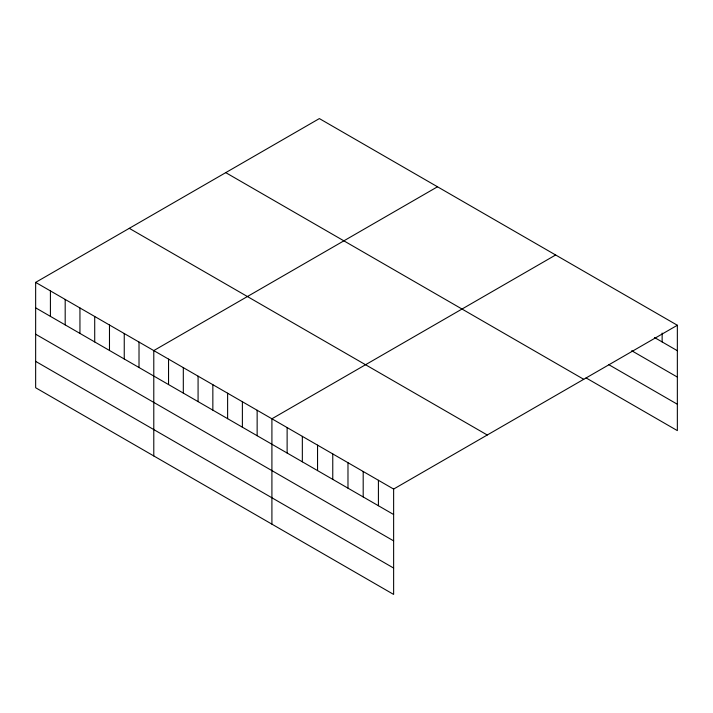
<?xml version="1.0" encoding="UTF-8"?>
<svg xmlns="http://www.w3.org/2000/svg" width="713" height="713" viewBox="0 0 713 713"><rect width="100%" height="100%" fill="white"/><g stroke="black" fill="none" stroke-linecap="round" stroke-linejoin="round"><path stroke-width="1.07" d="M35.65 282.384L393.629 489.065L393.629 594.419L35.65 387.747L35.65 282.384L319.371 118.581L677.35 325.253L677.35 430.616L586.068 377.917M437.506 186.779L153.785 350.591L153.785 455.946M555.641 254.987L271.911 418.789L271.911 524.153M393.629 489.065L677.35 325.253M654.525 337.534L677.35 350.707M631.709 350.725L677.35 377.079M608.884 364.717L677.35 404.244M225.745 172.635L583.724 379.307M129.276 228.329L487.255 435.001M35.65 307.838L393.629 514.519M35.65 334.21L393.629 540.882M35.65 361.375L393.629 568.056M662.136 333.069L662.136 341.928M378.416 480.277L378.416 505.731M363.193 471.489L363.193 496.952M347.98 462.71L347.98 488.164M332.766 453.923L332.766 479.386M317.552 445.144L317.552 470.598M302.339 436.356L302.339 461.819M287.125 427.577L287.125 453.031M257.143 410.269L257.143 435.723M242.384 401.74L242.384 427.194M227.616 393.211L227.616 418.674M212.848 384.69L212.848 410.144M198.08 376.161L198.08 401.624M183.312 367.641L183.312 393.095M168.544 359.111L168.544 384.574M139.017 342.062L139.017 367.516M124.249 333.541L124.249 358.995M109.481 325.012L109.481 350.466M94.713 316.483L94.713 341.946M79.945 307.963L79.945 333.417M65.186 299.433L65.186 324.896M50.418 290.913L50.418 316.367"/></g></svg>
